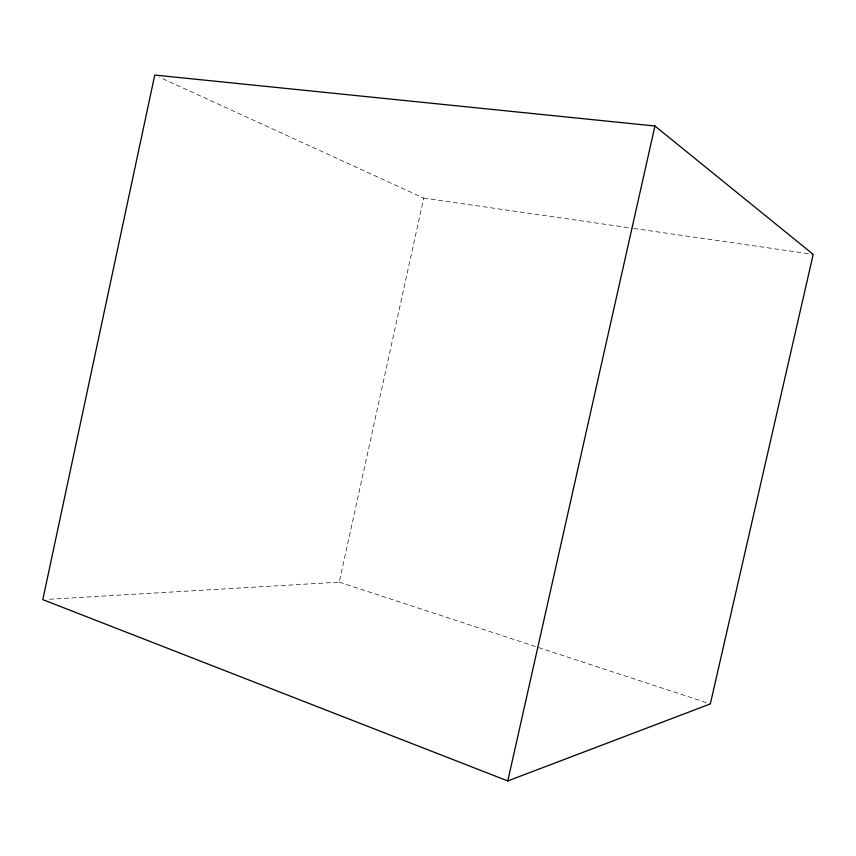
<?xml version="1.0" encoding="UTF-8"?>
<svg xmlns="http://www.w3.org/2000/svg" width="856" height="856" viewBox="0 0 856 856"><rect width="100%" height="100%" fill="white"/><g stroke="black" fill="none" stroke-linecap="round" stroke-linejoin="round"><path stroke-width="0.64" stroke-dasharray="4.28 3.21" d="M49.445 599.243L339.254 582.134L423.72 198.089L159.601 77.275M423.72 198.089L632.327 228.231M633.643 228.424L813.2 254.371M339.254 582.134L710.33 703.921"/><path stroke-width="1.28" d="M507.779 780.94L654.936 126.003L154.754 75.061L42.8 599.628L507.779 780.94L710.33 703.921L813.2 254.371L654.936 126.003"/></g></svg>
